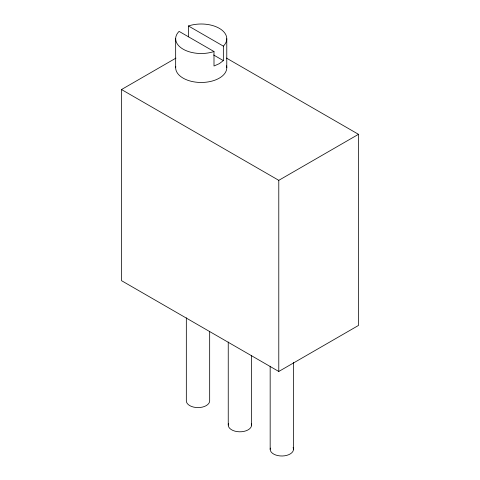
<?xml version="1.0" encoding="UTF-8"?>
<svg xmlns="http://www.w3.org/2000/svg" width="480" height="480" viewBox="0 0 480 480"><rect width="100%" height="100%" fill="white"/><g stroke="black" fill="none" stroke-linecap="round" stroke-linejoin="round"><path stroke-width="0.72" d="M188.442 36.84L188.442 25.974A25.554 14.754 0 0 1 219.288 28.32A25.554 14.754 0 0 1 223.35 46.134L223.35 60.612L219.288 63.672L213.996 66.012L213.996 51.534L179.088 31.38A25.554 14.754 0 0 0 183.15 49.188A25.554 14.754 0 0 0 213.996 51.534M226.458 58.092L358.488 134.316L358.488 325.446L278.784 371.466L121.512 280.668L121.512 89.538L175.944 58.11M121.512 89.538L278.784 180.336L358.488 134.316M188.442 25.974L223.35 46.134M213.654 55.014L223.35 60.612M293.502 362.472L293.502 449.262M278.784 180.336L278.784 371.466M270.168 366.21L270.168 449.262M251.586 355.482L251.586 425.064M228.246 342.012L228.246 425.064M226.776 38.754L226.776 67.722M209.67 331.278L209.67 400.86A11.67 6.738 0 0 1 198 407.598A11.67 6.738 0 0 1 186.33 400.86L186.33 317.814M175.662 38.754L175.662 67.722M226.554 65.796A25.554 14.754 0 0 1 201.78 82.47A25.554 14.754 0 0 1 175.758 66.438M293.106 447.522A11.67 6.738 0 0 1 282.342 455.994A11.67 6.738 0 0 1 270.342 448.092M251.406 423.888A11.67 6.738 0 0 1 239.412 431.796A11.67 6.738 0 0 1 228.648 423.318"/></g></svg>
